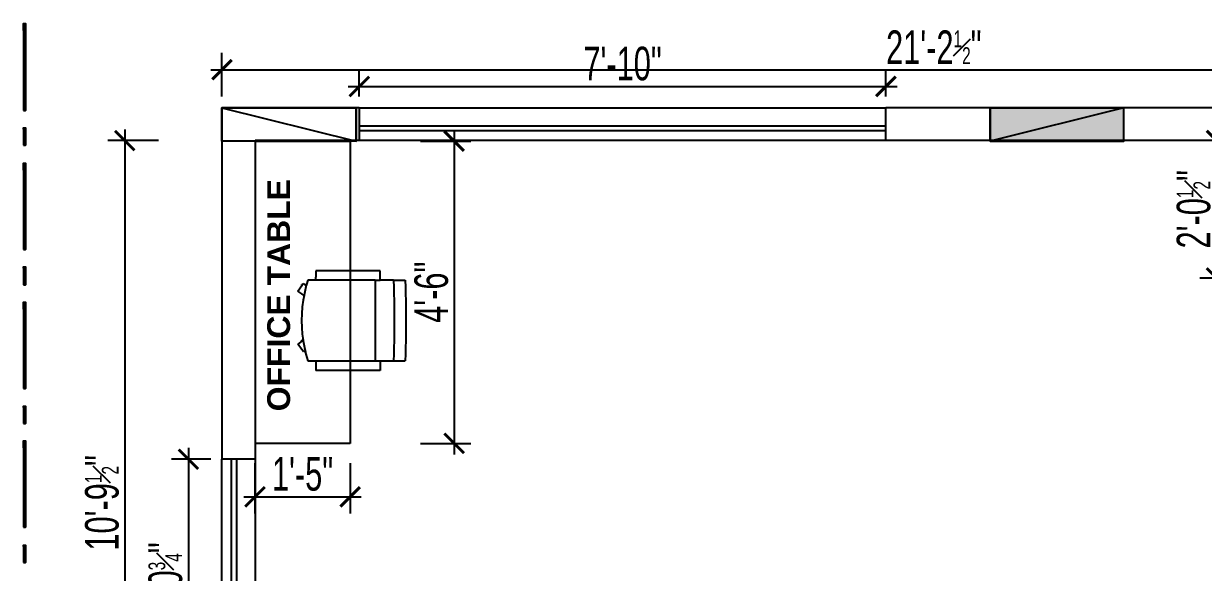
# Model space of a CAD drawing. Header units: feet. Extents: x 2272 to 4893, y 337 to 2916.
# Drawn here: x 4288.6 to 4499.5, y 2490.6 to 2588.7 of the extents above; entities that cross this region are included whole.
import ezdxf

# ---------------------------------------------------------------- set-up
doc = ezdxf.new("R2010")
doc.units = ezdxf.units.FT
for name, color, linetype in [('BNE_COPPER PIPE', 3, 'Continuous'), ('Door', 15, 'Continuous'), ('Edges', 7, 'Continuous')]:
    doc.layers.add(name, color=color, linetype=linetype)
doc.styles.add('For DIM', font='ARIALN.TTF', dxfattribs={"width": 0.8})
doc.styles.get("Standard").update_dxf_attribs({"font": 'arial.ttf'})
doc.dimstyles.new('wor dim1', dxfattribs={"dimtxt": 6, "dimasz": 3.5, "dimexe": 3, "dimexo": 2, "dimgap": 1, "dimtad": 1, "dimzin": 3, "dimdsep": 46, "dimlunit": 4, "dimtxsty": 'For DIM', "dimblk1": 'ARCHTICK', "dimblk2": 'ARCHTICK', "dimsah": 1, "dimcen": 0.0625, "dimdle": 2, "dimclrd": 8, "dimclre": 8, "dimclrt": 4, "dimadec": 0, "dimazin": 0, "dimtfac": 0.5, "dimtofl": 0, "dimtmove": 2, "dimatfit": 3, "dimldrblk": 'ARCHTICK', "dimfxl": 6, "dimfxlon": 1, "dimfrac": 1, "dimtolj": 1, "dimtzin": 1, "dimlwe": -1, "dimarcsym": 0})

# ---------------------------------------------------------------- blocks, each defined once
blk = doc.blocks.new('_ARCHTICK')
at = {"color": 0, "linetype": 'ByBlock', "ltscale": 0.5, "const_width": 0.15}
blk.add_lwpolyline([(-0.5, -0.5), (0.5, 0.5)], dxfattribs=at)
blk = doc.blocks.new('*D126')
at = {"layer": 'BNE_COPPER PIPE', "color": 8, "lineweight": -2, "ltscale": 2, "transparency": 16777216}
blk.add_line((4306.72, 2569.78), (4306.72, 2436.33), dxfattribs=at)
at = {"layer": 'BNE_COPPER PIPE', "color": 8, "ltscale": 2, "transparency": 16777216}
for p, q in [((4312.72, 2567.78), (4303.72, 2567.78)), ((4312.72, 2438.33), (4303.72, 2438.33))]:
    blk.add_line(p, q, dxfattribs=at)
at = {"layer": 'Defpoints', "color": 0, "ltscale": 2, "transparency": 16777216}
for p in [(4329.99, 2567.78), (4306.72, 2438.33), (4329.99, 2438.33)]:
    blk.add_point(p, dxfattribs=at)
at = {"layer": 'BNE_COPPER PIPE', "color": 8, "lineweight": -2, "ltscale": 2, "transparency": 16777216, "xscale": 3.5, "yscale": 3.5, "zscale": 3.5}
for p, rotation in [((4306.72, 2567.78), 90), ((4306.72, 2438.33), 270)]:
    blk.add_blockref('_ARCHTICK', p, dxfattribs=dict(at, rotation=rotation))
at = {"layer": 'BNE_COPPER PIPE', "color": 0, "ltscale": 2, "transparency": 16777216, "insert": (4302.66, 2503.05), "char_height": 6, "attachment_point": 5, "rotation": 90, "style": 'For DIM'}
blk.add_mtext('\\A1;10\'-9{\\H0.5x;\\S1#2;}"', dxfattribs=at)
blk = doc.blocks.new('ARCHTICK')
at = {"color": 0, "const_width": 0.15}
blk.add_lwpolyline([(-0.5, -0.5), (0.5, 0.5)], dxfattribs=at)
blk = doc.blocks.new('*D127')
at = {"layer": 'BNE_COPPER PIPE', "color": 8, "lineweight": -2, "ltscale": 2, "transparency": 16777216}
blk.add_line((4318.09, 2512.85), (4318.09, 2462.08), dxfattribs=at)
at = {"layer": 'BNE_COPPER PIPE', "color": 8, "ltscale": 2, "transparency": 16777216}
for p, q in [((4322.09, 2510.85), (4315.09, 2510.85)), ((4322.09, 2464.08), (4315.09, 2464.08))]:
    blk.add_line(p, q, dxfattribs=at)
at = {"layer": 'Defpoints', "color": 0, "ltscale": 2, "transparency": 16777216}
for p in [(4324.09, 2510.85), (4318.09, 2464.08), (4324.09, 2464.08)]:
    blk.add_point(p, dxfattribs=at)
at = {"layer": 'BNE_COPPER PIPE', "color": 8, "lineweight": -2, "ltscale": 2, "transparency": 16777216, "xscale": 3.5, "yscale": 3.5, "zscale": 3.5}
for p, rotation in [((4318.09, 2510.85), 90), ((4318.09, 2464.08), 270)]:
    blk.add_blockref('_ARCHTICK', p, dxfattribs=dict(at, rotation=rotation))
at = {"layer": 'BNE_COPPER PIPE', "color": 0, "ltscale": 2, "transparency": 16777216, "insert": (4314, 2487.47), "char_height": 6, "attachment_point": 5, "rotation": 90, "style": 'For DIM'}
blk.add_mtext('\\A1;3\'-10{\\H0.5x;\\S3#4;}"', dxfattribs=at)
blk = doc.blocks.new('*D128')
at = {"layer": 'BNE_COPPER PIPE', "color": 8, "ltscale": 2, "transparency": 16777216}
for p, q in [((4324.09, 2575.62), (4324.09, 2583.44)), ((4578.52, 2574.44), (4578.52, 2583.44))]:
    blk.add_line(p, q, dxfattribs=at)
at = {"layer": 'BNE_COPPER PIPE', "color": 8, "lineweight": -2, "ltscale": 2, "transparency": 16777216}
blk.add_line((4322.09, 2580.44), (4580.52, 2580.44), dxfattribs=at)
at = {"layer": 'Defpoints', "color": 0, "ltscale": 2, "transparency": 16777216}
for p in [(4578.52, 2580.44), (4324.09, 2573.62), (4578.52, 2567.78)]:
    blk.add_point(p, dxfattribs=at)
at = {"layer": 'BNE_COPPER PIPE', "color": 8, "lineweight": -2, "ltscale": 2, "transparency": 16777216, "xscale": 3.5, "yscale": 3.5, "zscale": 3.5, "rotation": 180}
blk.add_blockref('_ARCHTICK', (4324.09, 2580.44), dxfattribs=at)
at = {"layer": 'BNE_COPPER PIPE', "color": 8, "lineweight": -2, "ltscale": 2, "transparency": 16777216, "xscale": 3.5, "yscale": 3.5, "zscale": 3.5}
blk.add_blockref('_ARCHTICK', (4578.52, 2580.44), dxfattribs=at)
at = {"layer": 'BNE_COPPER PIPE', "color": 0, "ltscale": 2, "transparency": 16777216, "insert": (4451.3, 2584.45), "char_height": 6, "attachment_point": 5, "style": 'For DIM'}
blk.add_mtext('\\A1;21\'-2{\\H0.5x;\\S1#2;}"', dxfattribs=at)
blk = doc.blocks.new('*D129')
at = {"layer": 'BNE_COPPER PIPE', "color": 8, "ltscale": 2, "transparency": 16777216}
for p, q in [((4348.63, 2575.62), (4348.63, 2580.44)), ((4442.74, 2575.62), (4442.74, 2580.44))]:
    blk.add_line(p, q, dxfattribs=at)
at = {"layer": 'BNE_COPPER PIPE', "color": 8, "lineweight": -2, "ltscale": 2, "transparency": 16777216}
blk.add_line((4346.63, 2577.44), (4444.74, 2577.44), dxfattribs=at)
at = {"layer": 'Defpoints', "color": 0, "ltscale": 2, "transparency": 16777216}
for p in [(4442.74, 2577.44), (4348.63, 2573.62), (4442.74, 2573.62)]:
    blk.add_point(p, dxfattribs=at)
at = {"layer": 'BNE_COPPER PIPE', "color": 8, "lineweight": -2, "ltscale": 2, "transparency": 16777216, "xscale": 3.5, "yscale": 3.5, "zscale": 3.5, "rotation": 180}
blk.add_blockref('_ARCHTICK', (4348.63, 2577.44), dxfattribs=at)
at = {"layer": 'BNE_COPPER PIPE', "color": 8, "lineweight": -2, "ltscale": 2, "transparency": 16777216, "xscale": 3.5, "yscale": 3.5, "zscale": 3.5}
blk.add_blockref('_ARCHTICK', (4442.74, 2577.44), dxfattribs=at)
at = {"layer": 'BNE_COPPER PIPE', "color": 0, "ltscale": 2, "transparency": 16777216, "insert": (4395.68, 2581.5), "char_height": 6, "attachment_point": 5, "style": 'For DIM'}
blk.add_mtext('\\A1;7\'-10"', dxfattribs=at)
blk = doc.blocks.new('Office Chair pl')
at = {"layer": 'Edges'}
for p, q in [((39.44, 69.58), (43.6, 69.73)), ((39.44, 62.32), (39.44, 69.58)), ((43.6, 69.73), (47.76, 69.85)), ((47.76, 69.85), (51.93, 69.95)), ((51.93, 69.95), (56.1, 70.01)), ((56.1, 70.01), (60.27, 70.05)), ((60.27, 70.05), (64.44, 70.07)), ((64.44, 70.07), (68.61, 70.05)), ((68.61, 70.05), (72.79, 70.01)), ((72.79, 70.01), (76.96, 69.95)), ((76.96, 69.95), (81.12, 69.85)), ((81.12, 69.85), (85.28, 69.73)), ((85.28, 69.73), (89.44, 69.58)), ((89.44, 62.32), (89.44, 69.58)), ((39.44, 62.32), (43.6, 62.46)), ((39.44, 62.32), (39.44, 54.06)), ((43.6, 62.46), (47.76, 62.59)), ((47.76, 62.59), (51.93, 62.68)), ((51.93, 62.68), (56.1, 62.75)), ((56.1, 62.75), (60.27, 62.79)), ((60.27, 62.79), (64.44, 62.8)), ((64.44, 62.8), (68.61, 62.79)), ((68.61, 62.79), (72.79, 62.75)), ((72.79, 62.75), (76.96, 62.68)), ((76.96, 62.68), (81.12, 62.59)), ((81.12, 62.59), (85.28, 62.46)), ((85.28, 62.46), (89.44, 62.32)), ((89.44, 54.06), (89.44, 62.32)), ((37.44, 54.02), (33.44, 54.02)), ((33.44, 54.02), (33.44, 43.81)), ((37.44, 54.06), (37.44, 54.02)), ((39.44, 54.06), (37.44, 54.06)), ((39.44, 54.02), (37.44, 54.02)), ((39.44, 54.06), (39.44, 54.02)), ((39.44, 51.01), (39.44, 54.02)), ((89.44, 54.02), (89.44, 54.06)), ((89.44, 54.06), (91.44, 54.06)), ((89.44, 54.02), (91.44, 54.02)), ((89.44, 51.01), (89.44, 54.02)), ((91.44, 54.02), (91.44, 54.06)), ((91.44, 54.02), (95.44, 54.02)), ((95.44, 54.02), (95.44, 14.02)), ((39.44, 51.01), (89.44, 51.01)), ((39.44, 51.01), (39.44, 14.02)), ((89.44, 14.02), (89.44, 51.01)), ((33.44, 43.81), (33.44, 43.06)), ((33.44, 43.06), (33.44, 36.88)), ((33.44, 36.88), (33.44, 14.02)), ((33.44, 14.02), (37.44, 14.02)), ((37.44, 14.02), (37.44, 13.99)), ((39.44, 14.02), (37.44, 14.02)), ((39.44, 13.99), (37.44, 13.99)), ((39.44, 14.02), (39.44, 13.99)), ((39.44, 13.99), (39.44, 9.02)), ((39.44, 9.02), (42.05, 8.28)), ((42.05, 8.28), (42.65, 8.11)), ((42.05, 7.28), (42.05, 8.28)), ((42.65, 8.11), (42.05, 7.28)), ((42.65, 8.11), (43.51, 7.86)), ((43.51, 7.86), (47.63, 6.91)), ((83.04, 7.33), (85.37, 7.86)), ((85.37, 7.86), (89.44, 9.02)), ((89.44, 14.02), (91.44, 14.02)), ((89.44, 13.99), (89.44, 14.02)), ((89.44, 9.02), (89.44, 13.99)), ((89.44, 13.99), (91.44, 13.99)), ((91.44, 14.02), (91.44, 13.99)), ((91.44, 14.02), (95.44, 14.02)), ((42.05, 7.28), (41.35, 6.32)), ((42.05, 5.8), (41.35, 6.32)), ((42.65, 5.37), (42.05, 5.8)), ((42.05, 5.8), (42.05, 5.37)), ((42.65, 5.37), (42.05, 5.37)), ((46.1, 2.86), (42.65, 5.37)), ((47.92, 5.37), (46.1, 2.86)), ((47.63, 6.91), (48.88, 6.69)), ((48.05, 5.54), (47.92, 5.37)), ((48.05, 5.37), (47.92, 5.37)), ((48.88, 6.69), (48.05, 5.54)), ((48.05, 5.54), (48.05, 5.37)), ((48.88, 6.69), (51.8, 6.17)), ((51.8, 6.17), (55.99, 5.64)), ((55.99, 5.64), (60.21, 5.32)), ((60.21, 5.32), (64.44, 5.21)), ((64.44, 5.21), (68.67, 5.32)), ((68.67, 5.32), (72.89, 5.64)), ((72.89, 5.64), (76.65, 6.11)), ((76.65, 6.11), (77.09, 6.17)), ((76.65, 6.11), (76.69, 6.06)), ((76.69, 6.06), (77.2, 5.37)), ((76.69, 6.06), (76.69, 5.37)), ((77.2, 5.37), (76.69, 5.37)), ((77.09, 6.17), (81.25, 6.91)), ((77.2, 5.37), (79.02, 2.86)), ((82.47, 5.37), (79.02, 2.86)), ((81.25, 6.91), (83.04, 7.33)), ((82.69, 5.53), (82.47, 5.37)), ((82.69, 5.37), (82.47, 5.37)), ((83.77, 6.32), (82.69, 5.53)), ((82.69, 5.53), (82.69, 5.37)), ((83.04, 7.33), (83.77, 6.32))]:
    blk.add_line(p, q, dxfattribs=at)
blk = doc.blocks.new('*D133')
at = {"layer": 'BNE_COPPER PIPE', "color": 8, "lineweight": -2, "ltscale": 2, "transparency": 16777216}
blk.add_line((4365.58, 2569.68), (4365.58, 2511.68), dxfattribs=at)
at = {"layer": 'BNE_COPPER PIPE', "color": 8, "ltscale": 2, "transparency": 16777216}
for p, q in [((4359.58, 2567.68), (4368.58, 2567.68)), ((4359.58, 2513.68), (4368.58, 2513.68))]:
    blk.add_line(p, q, dxfattribs=at)
at = {"layer": 'Defpoints', "color": 0, "ltscale": 2, "transparency": 16777216}
for p in [(4346.99, 2567.68), (4346.99, 2513.68), (4365.58, 2513.68)]:
    blk.add_point(p, dxfattribs=at)
at = {"layer": 'BNE_COPPER PIPE', "color": 8, "lineweight": -2, "ltscale": 2, "transparency": 16777216, "xscale": 3.5, "yscale": 3.5, "zscale": 3.5}
for p, rotation in [((4365.58, 2567.68), 90), ((4365.58, 2513.68), 270)]:
    blk.add_blockref('_ARCHTICK', p, dxfattribs=dict(at, rotation=rotation))
at = {"layer": 'BNE_COPPER PIPE', "color": 0, "ltscale": 2, "transparency": 16777216, "insert": (4361.52, 2540.68), "char_height": 6, "attachment_point": 5, "rotation": 90, "style": 'For DIM'}
blk.add_mtext('\\A1;4\'-6"', dxfattribs=at)
blk = doc.blocks.new('*D134')
at = {"layer": 'BNE_COPPER PIPE', "color": 8, "ltscale": 2, "transparency": 16777216}
for p, q in [((4329.99, 2510.12), (4329.99, 2501.12)), ((4346.99, 2510.12), (4346.99, 2501.12))]:
    blk.add_line(p, q, dxfattribs=at)
at = {"layer": 'BNE_COPPER PIPE', "color": 8, "lineweight": -2, "ltscale": 2, "transparency": 16777216}
blk.add_line((4327.99, 2504.12), (4348.99, 2504.12), dxfattribs=at)
at = {"layer": 'Defpoints', "color": 0, "ltscale": 2, "transparency": 16777216}
for p in [(4329.99, 2513.68), (4346.99, 2513.68), (4346.99, 2504.12)]:
    blk.add_point(p, dxfattribs=at)
at = {"layer": 'BNE_COPPER PIPE', "color": 8, "lineweight": -2, "ltscale": 2, "transparency": 16777216, "xscale": 3.5, "yscale": 3.5, "zscale": 3.5, "rotation": 180}
blk.add_blockref('_ARCHTICK', (4329.99, 2504.12), dxfattribs=at)
at = {"layer": 'BNE_COPPER PIPE', "color": 8, "lineweight": -2, "ltscale": 2, "transparency": 16777216, "xscale": 3.5, "yscale": 3.5, "zscale": 3.5}
blk.add_blockref('_ARCHTICK', (4346.99, 2504.12), dxfattribs=at)
at = {"layer": 'BNE_COPPER PIPE', "color": 0, "ltscale": 2, "transparency": 16777216, "insert": (4338.49, 2508.19), "char_height": 6, "attachment_point": 5, "style": 'For DIM'}
blk.add_mtext('\\A1;1\'-5"', dxfattribs=at)
blk = doc.blocks.new('*D135')
at = {"layer": 'BNE_COPPER PIPE', "color": 8, "lineweight": -2, "ltscale": 2, "transparency": 16777216}
blk.add_line((4501.82, 2569.78), (4501.82, 2541.21), dxfattribs=at)
at = {"layer": 'BNE_COPPER PIPE', "color": 8, "ltscale": 2, "transparency": 16777216}
for p, q in [((4502.78, 2567.78), (4498.82, 2567.78)), ((4502.78, 2543.21), (4498.82, 2543.21))]:
    blk.add_line(p, q, dxfattribs=at)
at = {"layer": 'Defpoints', "color": 0, "ltscale": 2, "transparency": 16777216}
for p in [(4504.78, 2567.78), (4501.82, 2543.21), (4504.78, 2543.21)]:
    blk.add_point(p, dxfattribs=at)
at = {"layer": 'BNE_COPPER PIPE', "color": 8, "lineweight": -2, "ltscale": 2, "transparency": 16777216, "xscale": 3.5, "yscale": 3.5, "zscale": 3.5}
for p, rotation in [((4501.82, 2567.78), 90), ((4501.82, 2543.21), 270)]:
    blk.add_blockref('_ARCHTICK', p, dxfattribs=dict(at, rotation=rotation))
at = {"layer": 'BNE_COPPER PIPE', "color": 0, "ltscale": 2, "transparency": 16777216, "insert": (4497.75, 2555.5), "char_height": 6, "attachment_point": 5, "rotation": 90, "style": 'For DIM'}
blk.add_mtext('\\A1;2\'-0{\\H0.5x;\\S1#2;}"', dxfattribs=at)

msp = doc.modelspace()

# ---------------------------------------------------------------- hatches: boundary and pattern name
at = {"true_color": 0x999999, "transparency": 33554687}
h = msp.add_hatch(color=253, dxfattribs=at)
h.paths.add_polyline_path([(4288.637, 2573.133), (4288.996, 2573.133), (4288.637, 2588.67)])
h.paths.add_polyline_path([(4288.996, 2573.133), (4288.637, 2588.67), (4288.996, 2588.67)])
h = msp.add_hatch(color=253, dxfattribs=at)
h.paths.add_polyline_path([(4288.637, 2573.133), (4288.996, 2573.133), (4288.637, 2588.67)])
h.paths.add_polyline_path([(4288.996, 2573.133), (4288.637, 2588.67), (4288.996, 2588.67)])
at = {"true_color": 0x4d4d4d, "transparency": 33554687}
h = msp.add_hatch(color=251, dxfattribs=at)
h.paths.add_polyline_path([(4461.373, 2573.623), (4485.266, 2573.623), (4461.373, 2567.682)])
h.paths.add_polyline_path([(4485.266, 2573.623), (4461.373, 2567.682), (4485.266, 2567.682)])
at = {"true_color": 0x999999, "transparency": 33554687}
h = msp.add_hatch(color=253, dxfattribs=at)
h.paths.add_polyline_path([(4288.637, 2566.931), (4288.996, 2566.931), (4288.637, 2570.032)])
h.paths.add_polyline_path([(4288.996, 2566.931), (4288.637, 2570.032), (4288.996, 2570.032)])
h = msp.add_hatch(color=253, dxfattribs=at)
h.paths.add_polyline_path([(4288.637, 2566.931), (4288.996, 2566.931), (4288.637, 2570.032)])
h.paths.add_polyline_path([(4288.996, 2566.931), (4288.637, 2570.032), (4288.996, 2570.032)])
h = msp.add_hatch(color=253, dxfattribs=at)
h.paths.add_polyline_path([(4288.637, 2548.293), (4288.996, 2548.293), (4288.637, 2563.765)])
h.paths.add_polyline_path([(4288.996, 2548.293), (4288.637, 2563.765), (4288.996, 2563.765)])
h = msp.add_hatch(color=253, dxfattribs=at)
h.paths.add_polyline_path([(4288.637, 2548.293), (4288.996, 2548.293), (4288.637, 2563.765)])
h.paths.add_polyline_path([(4288.996, 2548.293), (4288.637, 2563.765), (4288.996, 2563.765)])
h = msp.add_hatch(color=253, dxfattribs=at)
h.paths.add_polyline_path([(4288.637, 2542.026), (4288.996, 2542.026), (4288.637, 2545.192)])
h.paths.add_polyline_path([(4288.996, 2542.026), (4288.637, 2545.192), (4288.996, 2545.192)])
h = msp.add_hatch(color=253, dxfattribs=at)
h.paths.add_polyline_path([(4288.637, 2542.026), (4288.996, 2542.026), (4288.637, 2545.192)])
h.paths.add_polyline_path([(4288.996, 2542.026), (4288.637, 2545.192), (4288.996, 2545.192)])
h = msp.add_hatch(color=253, dxfattribs=at)
h.paths.add_polyline_path([(4288.637, 2523.486), (4288.996, 2523.486), (4288.637, 2538.925)])
h.paths.add_polyline_path([(4288.996, 2523.486), (4288.637, 2538.925), (4288.996, 2538.925)])
h = msp.add_hatch(color=253, dxfattribs=at)
h.paths.add_polyline_path([(4288.637, 2523.486), (4288.996, 2523.486), (4288.637, 2538.925)])
h.paths.add_polyline_path([(4288.996, 2523.486), (4288.637, 2538.925), (4288.996, 2538.925)])
h = msp.add_hatch(color=253, dxfattribs=at)
h.paths.add_polyline_path([(4288.637, 2517.219), (4288.996, 2517.219), (4288.637, 2520.32)])
h.paths.add_polyline_path([(4288.996, 2517.219), (4288.637, 2520.32), (4288.996, 2520.32)])
h = msp.add_hatch(color=253, dxfattribs=at)
h.paths.add_polyline_path([(4288.637, 2517.219), (4288.996, 2517.219), (4288.637, 2520.32)])
h.paths.add_polyline_path([(4288.996, 2517.219), (4288.637, 2520.32), (4288.996, 2520.32)])
h = msp.add_hatch(color=253, dxfattribs=at)
h.paths.add_polyline_path([(4288.637, 2498.679), (4288.996, 2498.679), (4288.637, 2514.118)])
h.paths.add_polyline_path([(4288.996, 2498.679), (4288.637, 2514.118), (4288.996, 2514.118)])
h = msp.add_hatch(color=253, dxfattribs=at)
h.paths.add_polyline_path([(4288.637, 2498.679), (4288.996, 2498.679), (4288.637, 2514.118)])
h.paths.add_polyline_path([(4288.996, 2498.679), (4288.637, 2514.118), (4288.996, 2514.118)])
h = msp.add_hatch(color=253, dxfattribs=at)
h.paths.add_polyline_path([(4288.637, 2492.412), (4288.996, 2492.412), (4288.637, 2495.48)])
h.paths.add_polyline_path([(4288.996, 2492.412), (4288.637, 2495.48), (4288.996, 2495.48)])
h = msp.add_hatch(color=253, dxfattribs=at)
h.paths.add_polyline_path([(4288.637, 2492.412), (4288.996, 2492.412), (4288.637, 2495.48)])
h.paths.add_polyline_path([(4288.996, 2492.412), (4288.637, 2495.48), (4288.996, 2495.48)])

# ---------------------------------------------------------------- linework, layer by layer
at = {"color": 253, "linetype": 'Continuous', "lineweight": -2, "true_color": 0x999999, "transparency": 33554687}
for p, q in [((4346.993, 2567.682), (4346.993, 2513.682)), ((4346.993, 2513.682), (4329.993, 2513.682))]:
    msp.add_line(p, q, dxfattribs=at)
for points in [[(4288.637, 2573.133), (4288.996, 2573.133), (4288.637, 2588.67)], [(4288.996, 2573.133), (4288.637, 2588.67), (4288.996, 2588.67)], [(4288.637, 2573.133), (4288.996, 2573.133), (4288.637, 2588.67)], [(4288.996, 2573.133), (4288.637, 2588.67), (4288.996, 2588.67)], [(4348.044, 2573.623), (4348.044, 2567.682), (4324.085, 2567.682), (4324.085, 2573.623)], [(4461.373, 2573.623), (4461.373, 2567.682), (4485.266, 2567.682), (4485.266, 2573.623)], [(4288.637, 2566.931), (4288.996, 2566.931), (4288.637, 2570.032)], [(4288.996, 2566.931), (4288.637, 2570.032), (4288.996, 2570.032)], [(4288.637, 2566.931), (4288.996, 2566.931), (4288.637, 2570.032)], [(4288.996, 2566.931), (4288.637, 2570.032), (4288.996, 2570.032)], [(4288.637, 2548.293), (4288.996, 2548.293), (4288.637, 2563.765)], [(4288.996, 2548.293), (4288.637, 2563.765), (4288.996, 2563.765)], [(4288.637, 2548.293), (4288.996, 2548.293), (4288.637, 2563.765)], [(4288.996, 2548.293), (4288.637, 2563.765), (4288.996, 2563.765)], [(4288.637, 2542.026), (4288.996, 2542.026), (4288.637, 2545.192)], [(4288.996, 2542.026), (4288.637, 2545.192), (4288.996, 2545.192)], [(4288.637, 2542.026), (4288.996, 2542.026), (4288.637, 2545.192)], [(4288.996, 2542.026), (4288.637, 2545.192), (4288.996, 2545.192)], [(4288.637, 2523.486), (4288.996, 2523.486), (4288.637, 2538.925)], [(4288.996, 2523.486), (4288.637, 2538.925), (4288.996, 2538.925)], [(4288.637, 2523.486), (4288.996, 2523.486), (4288.637, 2538.925)], [(4288.996, 2523.486), (4288.637, 2538.925), (4288.996, 2538.925)], [(4288.637, 2517.219), (4288.996, 2517.219), (4288.637, 2520.32)], [(4288.996, 2517.219), (4288.637, 2520.32), (4288.996, 2520.32)], [(4288.637, 2517.219), (4288.996, 2517.219), (4288.637, 2520.32)], [(4288.996, 2517.219), (4288.637, 2520.32), (4288.996, 2520.32)], [(4288.637, 2498.679), (4288.996, 2498.679), (4288.637, 2514.118)], [(4288.996, 2498.679), (4288.637, 2514.118), (4288.996, 2514.118)], [(4288.637, 2498.679), (4288.996, 2498.679), (4288.637, 2514.118)], [(4288.996, 2498.679), (4288.637, 2514.118), (4288.996, 2514.118)], [(4288.637, 2492.412), (4288.996, 2492.412), (4288.637, 2495.48)], [(4288.996, 2492.412), (4288.637, 2495.48), (4288.996, 2495.48)], [(4288.637, 2492.412), (4288.996, 2492.412), (4288.637, 2495.48)], [(4288.996, 2492.412), (4288.637, 2495.48), (4288.996, 2495.48)]]:
    msp.add_lwpolyline(points, close=True, dxfattribs=at)
for points in [[(4329.993, 2573.623), (4324.085, 2573.623), (4324.085, 2573.623)], [(4324.085, 2573.623), (4324.085, 2510.854), (4324.085, 2510.854)], [(4348.631, 2573.623), (4329.993, 2573.623), (4329.993, 2573.623)], [(4348.631, 2573.623), (4442.735, 2573.623), (4442.735, 2573.623)], [(4348.631, 2573.623), (4348.631, 2567.78), (4348.631, 2567.78)], [(4442.735, 2567.78), (4442.735, 2573.623), (4442.735, 2573.623)], [(4442.735, 2567.78), (4442.735, 2573.623), (4442.735, 2573.623)], [(4611.032, 2573.623), (4442.735, 2573.623), (4442.735, 2573.623)], [(4442.735, 2570.359), (4348.631, 2570.359), (4348.631, 2570.359)], [(4442.735, 2569.51), (4348.631, 2569.51), (4348.631, 2569.51)], [(4329.993, 2567.78), (4329.993, 2510.854), (4329.993, 2510.854)], [(4348.631, 2567.78), (4329.993, 2567.78), (4329.993, 2567.78)], [(4442.735, 2567.78), (4348.631, 2567.78), (4348.631, 2567.78)], [(4578.522, 2567.78), (4442.735, 2567.78), (4442.735, 2567.78)], [(4324.085, 2464.079), (4324.085, 2510.854), (4324.085, 2510.854)], [(4329.993, 2510.854), (4324.085, 2510.854), (4324.085, 2510.854)], [(4325.815, 2464.079), (4325.815, 2510.854), (4325.815, 2510.854)], [(4326.762, 2464.079), (4326.762, 2510.854), (4326.762, 2510.854)], [(4329.993, 2510.854), (4329.993, 2464.079), (4329.993, 2464.079)]]:
    msp.add_lwpolyline(points, dxfattribs=at)
at = {"color": 251, "linetype": 'Continuous', "lineweight": -2, "true_color": 0x4d4d4d, "transparency": 33554687}
for points in [[(4348.044, 2573.623), (4324.085, 2573.623), (4348.044, 2567.682)], [(4324.085, 2573.623), (4348.044, 2567.682), (4324.085, 2567.682)], [(4461.373, 2573.623), (4485.266, 2573.623), (4461.373, 2567.682)], [(4485.266, 2573.623), (4461.373, 2567.682), (4485.266, 2567.682)]]:
    msp.add_lwpolyline(points, close=True, dxfattribs=at)
at = {"layer": 'BNE_COPPER PIPE', "color": 1, "ltscale": 2}
msp.add_line((4329.993, 2567.682), (4346.993, 2567.682), dxfattribs=at)

# ---------------------------------------------------------------- block references
at = {"xscale": 0.287495207425413, "yscale": 0.287495207425413, "zscale": 0.287495207425413, "rotation": 270}
msp.add_blockref('Office Chair pl', (4336.827, 2554.143), dxfattribs=at)

# ---------------------------------------------------------------- texts
at = {"layer": 'Door', "color": 30, "true_color": 0xf26722, "insert": (4332.177, 2519.406), "char_height": 4.08093, "attachment_point": 1, "rotation": 90}
msp.add_mtext_dynamic_manual_height_columns('{\\fArial|b1|i0|c0|p34;\\C30;\\c2005496;OFFICE TABLE}', width=48.42861, gutter_width=20.405, heights=[0], dxfattribs=at)

# ---------------------------------------------------------------- dimensions: what is measured, and where the dimension line sits
at = {"layer": 'BNE_COPPER PIPE', "color": 1, "ltscale": 2}
for base, p1, p2, picture, middle in [((4578.522, 2580.437), (4324.085, 2573.623), (4578.522, 2567.78), '*D128', (4451.303, 2584.449)), ((4442.735, 2577.437), (4348.631, 2573.623), (4442.735, 2573.623), '*D129', (4395.683, 2581.5))]:
    dim = msp.add_linear_dim(base=base, p1=p1, p2=p2, dimstyle='wor dim1', override={"dimclrt": 0, "dimldrblk": 'ARCHTICK'}, dxfattribs=at)
    dim.commit()
    dim.dimension.update_dxf_attribs({"geometry": picture, "text_midpoint": middle})
at = {"layer": 'BNE_COPPER PIPE', "color": 114, "ltscale": 2, "true_color": 0x139b48}
for base, p1, p2, picture, middle in [((4501.817, 2543.213), (4504.78, 2567.78), (4504.78, 2543.213), '*D135', (4497.753, 2555.496)), ((4365.583, 2513.682), (4346.993, 2567.682), (4346.993, 2513.682), '*D133', (4361.52, 2540.682))]:
    dim = msp.add_linear_dim(base=base, p1=p1, p2=p2, angle=90, dimstyle='wor dim1', override={"dimclrt": 0, "dimldrblk": 'ARCHTICK'}, dxfattribs=at)
    dim.commit()
    dim.dimension.update_dxf_attribs({"geometry": picture, "text_midpoint": middle})
at = {"layer": 'BNE_COPPER PIPE', "color": 1, "ltscale": 2}
for base, p1, p2, picture, middle in [((4306.72, 2438.326), (4329.993, 2567.78), (4329.993, 2438.326), '*D126', (4302.657, 2503.053)), ((4318.0857, 2464.0795), (4324.0852, 2510.854), (4324.0852, 2464.0795), '*D127', (4314.0028, 2487.4667))]:
    dim = msp.add_linear_dim(base=base, p1=p1, p2=p2, angle=90, dimstyle='wor dim1', override={"dimclrt": 0, "dimldrblk": 'ARCHTICK'}, dxfattribs=at)
    dim.commit()
    dim.dimension.update_dxf_attribs({"geometry": picture, "text_midpoint": middle})
at = {"layer": 'BNE_COPPER PIPE', "color": 114, "ltscale": 2, "true_color": 0x139b48}
dim = msp.add_linear_dim(base=(4346.993, 2504.123), p1=(4329.993, 2513.682), p2=(4346.993, 2513.682), dimstyle='wor dim1', override={"dimclrt": 0, "dimldrblk": 'ARCHTICK'}, dxfattribs=at)
dim.commit()
dim.dimension.update_dxf_attribs({"geometry": '*D134', "text_midpoint": (4338.493, 2508.187)})

doc.saveas('drawing.dxf')
